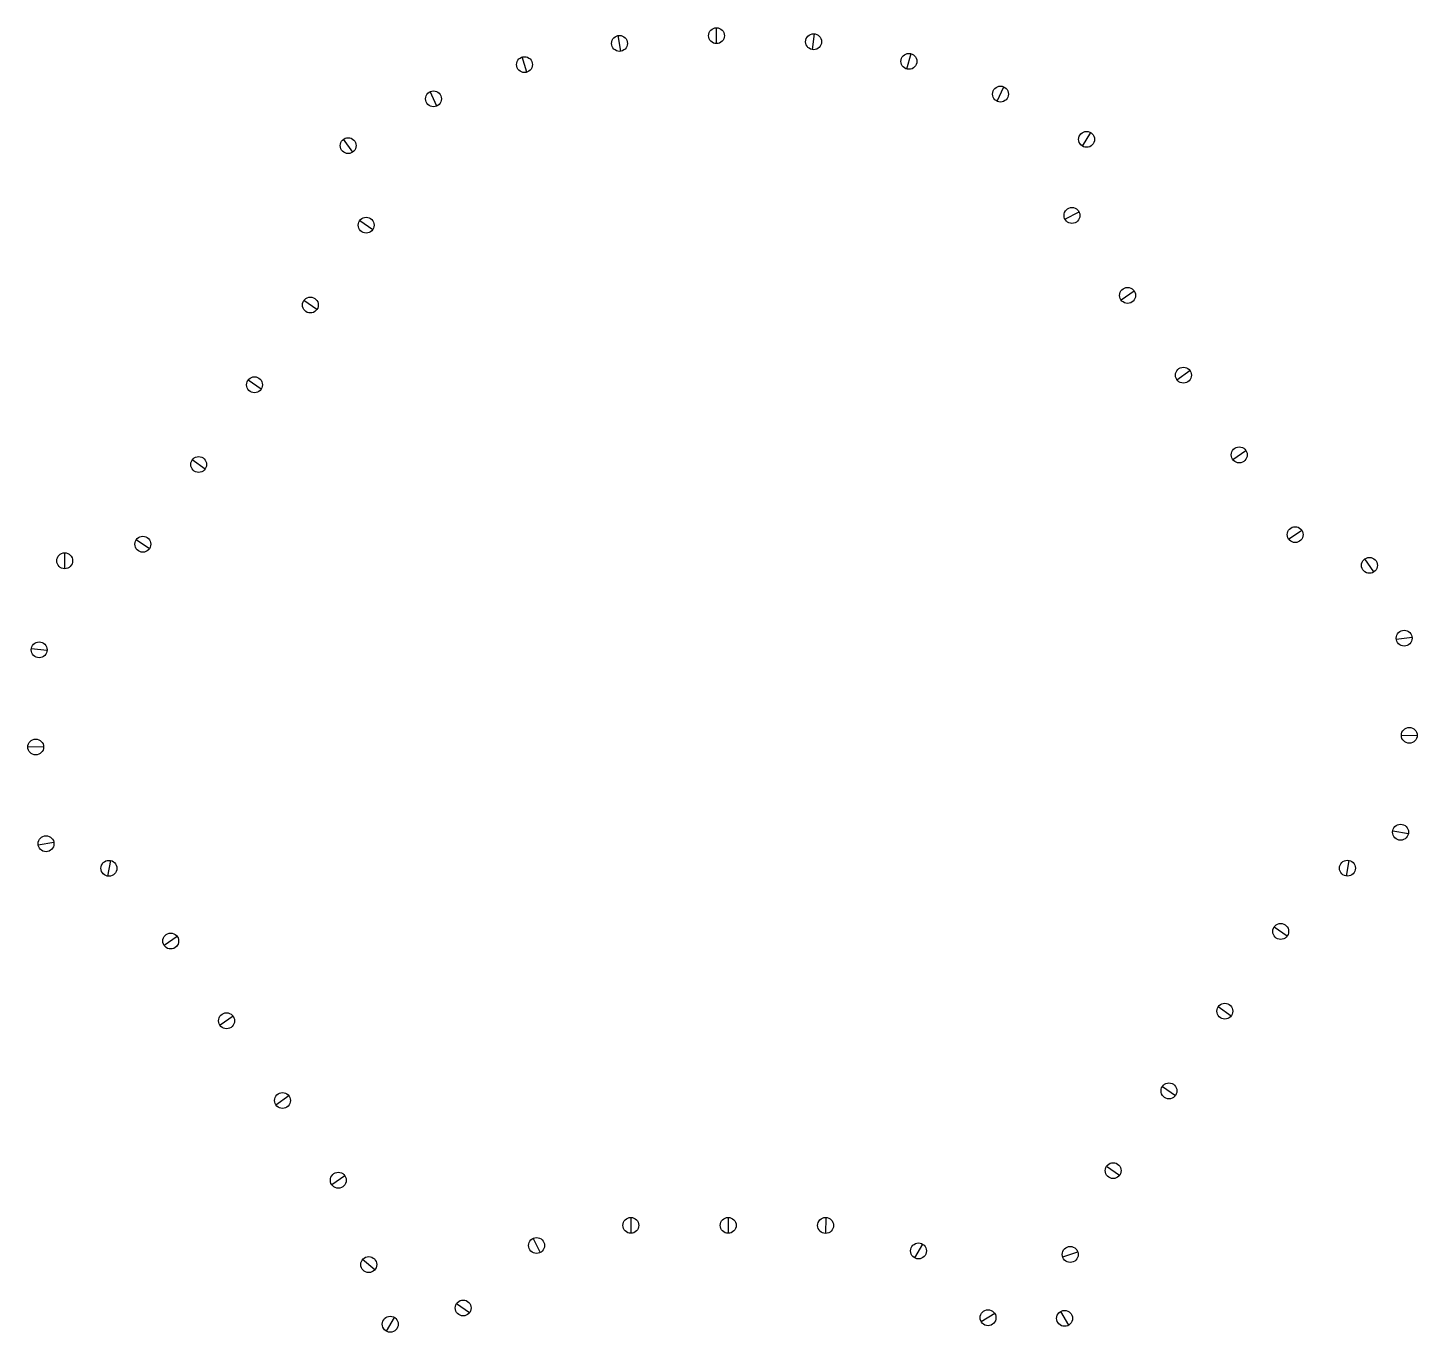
# Model space of a CAD drawing. Extents: x -87 to 87, y -77 to 87.
import ezdxf

# ---------------------------------------------------------------- set-up
doc = ezdxf.new("R2010")
doc.units = 0
doc.layers.add('MODELSKETCH_VISIBLE', color=7, linetype='CONTINUOUS')

msp = doc.modelspace()

# ---------------------------------------------------------------- linework, layer by layer
at = {"layer": 'MODELSKETCH_VISIBLE'}
for p, q in [((-0.73, 85.5), (-0.75, 87.5)), ((-12.8, 84.54), (-13.1, 86.52)), ((11.36, 84.75), (11.62, 86.73)), ((23.22, 82.31), (23.76, 84.24)), ((-24.62, 81.91), (-25.19, 83.82)), ((-35.95, 77.64), (-36.79, 79.46)), ((34.62, 78.24), (35.42, 80.07)), ((-46.53, 71.85), (-47.69, 73.48)), ((45.34, 72.6), (46.39, 74.3)), ((-44.02, 62.06), (-45.66, 63.21)), ((43.13, 63.42), (44.92, 64.32)), ((50.2, 53.23), (51.84, 54.38)), ((-51.05, 52.02), (-52.69, 53.17)), ((57.23, 43.19), (58.87, 44.33)), ((-58.08, 41.98), (-59.72, 43.12)), ((64.27, 33.15), (65.9, 34.29)), ((-65.11, 31.94), (-66.75, 33.08)), ((-72.14, 21.89), (-73.78, 23.04)), ((71.3, 23.1), (72.94, 24.25)), ((-82.8, 19.39), (-82.8, 21.39)), ((82.04, 18.99), (80.9, 20.63)), ((84.85, 10.52), (86.83, 10.77)), ((-85.02, 9.07), (-87.01, 9.28)), ((85.49, -1.57), (87.49, -1.61)), ((-85.45, -3.03), (-87.45, -3.1)), ((84.41, -13.63), (86.38, -13.95)), ((-84.16, -15.07), (-86.13, -15.42)), ((-77.04, -17.35), (-77.42, -19.31)), ((78.88, -17.34), (78.52, -19.31)), ((69.48, -25.7), (71.11, -26.85)), ((-68.63, -26.91), (-70.27, -28.06)), ((62.44, -35.75), (64.08, -36.89)), ((-61.6, -36.96), (-63.24, -38.1)), ((-54.57, -47), (-56.2, -48.15)), ((55.41, -45.79), (57.05, -46.94)), ((48.38, -55.83), (50.02, -56.98)), ((-47.53, -57.04), (-49.17, -58.19)), ((-11.52, -62.29), (-11.52, -64.29)), ((0.74, -62.29), (0.74, -64.29)), ((13.02, -62.3), (12.98, -64.3)), ((-23.83, -64.93), (-22.95, -66.72)), ((25.19, -65.65), (24.2, -67.38)), ((-43.75, -68.87), (-45.29, -67.59)), ((42.85, -67.27), (44.75, -66.63)), ((-33.45, -73.11), (-31.82, -74.27)), ((-41.31, -74.88), (-42.32, -76.61)), ((34.3, -74.39), (32.6, -75.45)), ((42.59, -74.14), (43.59, -75.87))]:
    msp.add_line(p, q, dxfattribs=at)
for centre in [(-0.74, 86.5), (-12.95, 85.53), (11.49, 85.74), (23.49, 83.27), (-24.91, 82.86), (-36.37, 78.55), (35.02, 79.15), (-47.11, 72.66), (45.86, 73.45), (44.02, 63.87), (-44.84, 62.64), (51.02, 53.8), (-51.87, 52.59), (58.05, 43.76), (-58.9, 42.55), (-65.93, 32.51), (65.08, 33.72), (72.12, 23.68), (-72.96, 22.47), (-82.8, 20.39), (81.47, 19.81), (85.84, 10.65), (-86.01, 9.18), (86.49, -1.59), (-86.45, -3.06), (85.39, -13.79), (-85.15, -15.24), (-77.23, -18.33), (78.7, -18.32), (70.3, -26.28), (-69.45, -27.49), (-62.42, -37.53), (63.26, -36.32), (56.23, -46.36), (-55.38, -47.57), (49.2, -56.4), (-48.35, -57.61), (-11.52, -63.29), (0.74, -63.29), (13, -63.3), (-23.39, -65.82), (24.7, -66.51), (43.8, -66.95), (-44.52, -68.23), (-32.63, -73.69), (-41.81, -75.74), (33.45, -74.92), (43.09, -75)]:
    msp.add_circle(centre, 1, dxfattribs=at)

doc.saveas('drawing.dxf')
